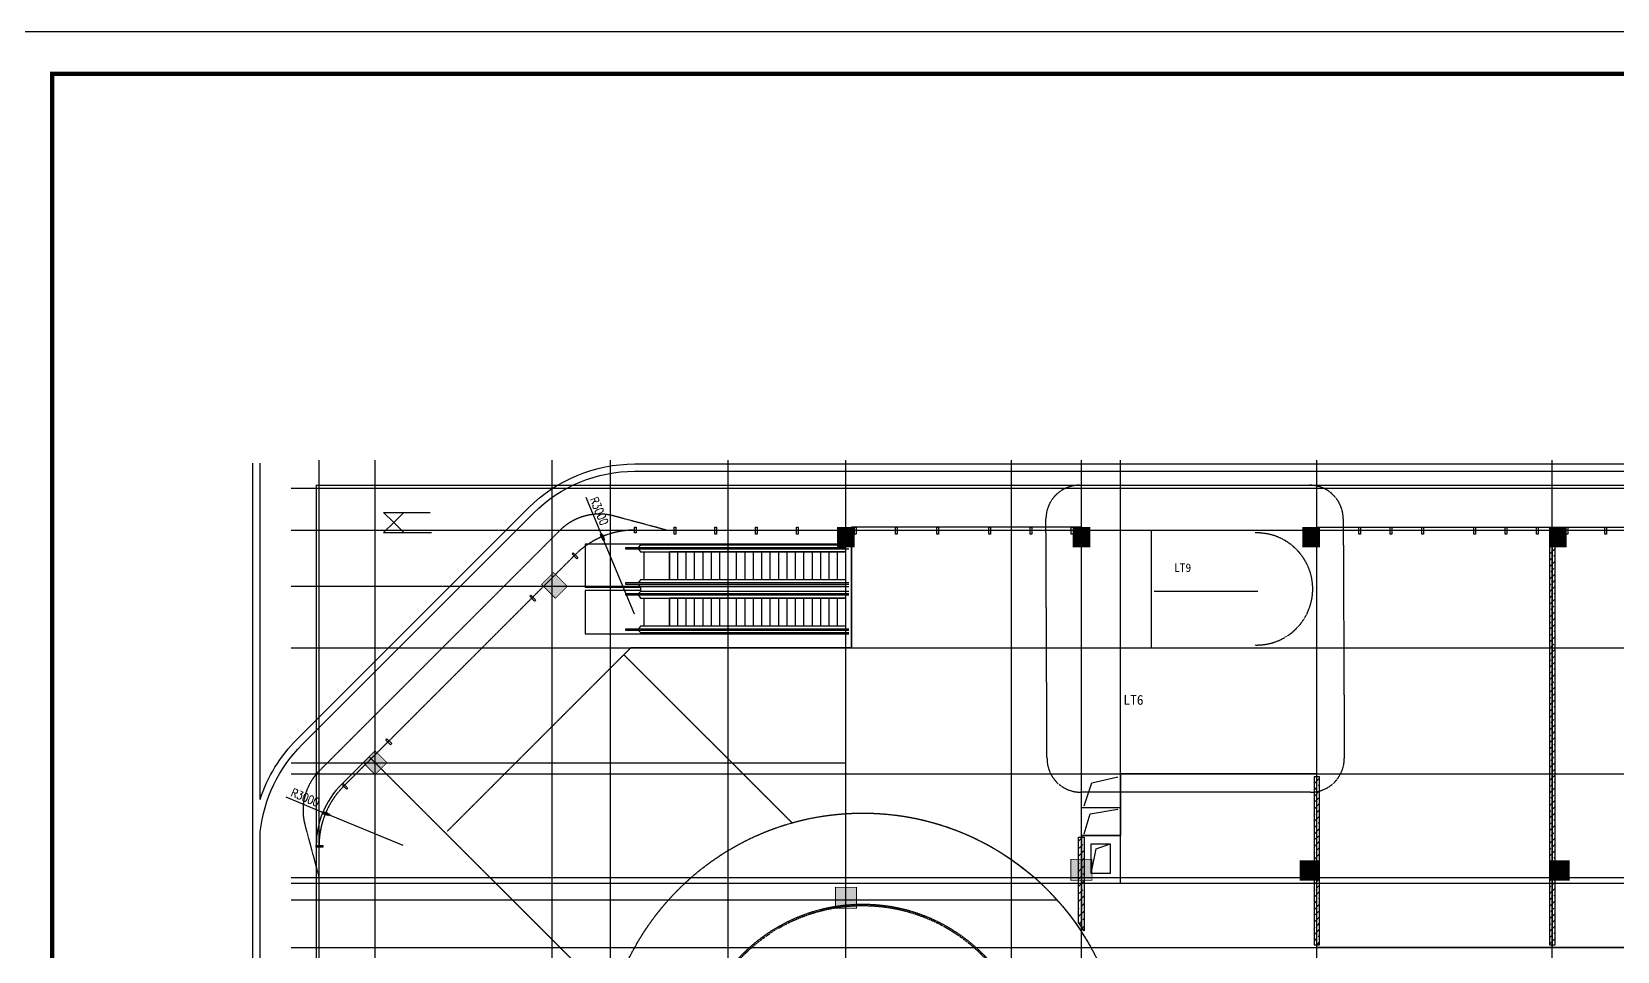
# Model space of a CAD drawing. Extents: x -737978 to 768813, y -372247 to 1140308.
# Drawn here: x -532002 to -475432, y -103630 to -70811 of the extents above; entities that cross this region are included whole.
import ezdxf

# ---------------------------------------------------------------- set-up
doc = ezdxf.new("R2010")
doc.units = 0
doc.header["$LTSCALE"] = 10
doc.header["$MEASUREMENT"] = 0
doc.linetypes.add('DASH', pattern=[0.35, 0.25, -0.1])
doc.linetypes.add('DOTE', pattern=[2.42, 2, -0.2, 0.02, -0.2])
doc.layers.get('0').update_dxf_attribs({"linetype": 'CONTINUOUS'})
doc.layers.get('Defpoints').update_dxf_attribs({"linetype": 'CONTINUOUS'})
for name, color, linetype in [('0-填充墙', 8, 'CONTINUOUS'), ('0-填充边线', 7, 'CONTINUOUS'), ('A-ANNO-DIMS', 93, 'CONTINUOUS'), ('A-ANNO-IDEN', 3, 'CONTINUOUS'), ('A-ANNO-TEXT', 7, 'CONTINUOUS'), ('A-FLOR-GRND', 2, 'CONTINUOUS'), ('A-INSU', 21, 'CONTINUOUS'), ('C-B', 7, 'CONTINUOUS'), ('C-KZ', 2, 'CONTINUOUS'), ('C-Z-HATCH', 253, 'CONTINUOUS'), ('C座外围门窗1f$0$G-0-XREF', 2, 'CONTINUOUS'), ('DIM_ELEV', 3, 'CONTINUOUS'), ('DIM_LEAD', 3, 'CONTINUOUS'), ('DOTE', 1, 'DOTE'), ('PUB_TITLE', 4, 'CONTINUOUS'), ('STAIR', 2, 'CONTINUOUS')]:
    doc.layers.add(name, color=color, linetype=linetype)
doc.layers.add('0-面积', color=2, linetype='CONTINUOUS', plot=False)
doc.styles.add('_TCH_DIM_T3', font='SIMPLEX.shx', dxfattribs={"width": 0.8, "bigfont": 'GBCBIG.shx'})
doc.styles.add('_TCH_DYN', font='')
doc.styles.get('_TCH_DYN').set_extended_font_data('SimSun')
doc.dimstyles.new('_TCH_ARCH', dxfattribs={"dimtxt": 3.5, "dimasz": 1, "dimexe": 2.5, "dimexo": 3, "dimgap": 1, "dimtad": 1, "dimtoh": 1, "dimdec": 0, "dimzin": 0, "dimdsep": 46, "dimtxsty": '_TCH_DIM_T3', "dimblk": 'ARCHTICK', "dimcen": 0.09, "dimclrt": 7, "dimadec": 1, "dimazin": 0, "dimtfac": 1, "dimtdec": 0, "dimtix": 1, "dimtmove": 2, "dimatfit": 3, "dimfxl": 1, "dimtolj": 1, "dimtzin": 0, "dimarcsym": 0})

# ---------------------------------------------------------------- blocks, each defined once
blk = doc.blocks.new('纯商业柱网222')
at = {"layer": 'C-Z-HATCH'}
for points in [[(8966638, 122191), (8967062, 121767), (8966638, 121343), (8966214, 121767)], [(8973002, 115827), (8973426, 115403), (8972931, 114908), (8972507, 115333)], [(8961438, 105342), (8962188, 105342), (8962188, 104592), (8961438, 104592)], [(8974338, 105267), (8975038, 105267), (8975038, 104667), (8974338, 104667)], [(8962438, 96942), (8963188, 96942), (8963188, 96192), (8962438, 96192)], [(8974338, 96867), (8975038, 96867), (8975038, 96267), (8974338, 96267)], [(8962438, 88767), (8963138, 88767), (8963138, 88067), (8962438, 88067)], [(8974338, 88667), (8975038, 88667), (8975038, 88067), (8974338, 88067)], [(8962438, 79867), (8963138, 79867), (8963138, 79167), (8962438, 79167)], [(8974338, 79867), (8975038, 79867), (8975038, 79267), (8974338, 79267)]]:
    blk.add_hatch(color=251, dxfattribs=at).paths.add_polyline_path(points)
at = {"layer": 'C-KZ', "const_width": 30}
for points in [[(8966638, 122191), (8967062, 121767), (8966638, 121343), (8966214, 121767)], [(8973002, 115827), (8973426, 115403), (8972931, 114908), (8972507, 115333)], [(8961438, 105342), (8962188, 105342), (8962188, 104592), (8961438, 104592)], [(8974338, 105267), (8975038, 105267), (8975038, 104667), (8974338, 104667)], [(8962438, 96942), (8963188, 96942), (8963188, 96192), (8962438, 96192)], [(8974338, 96867), (8975038, 96867), (8975038, 96267), (8974338, 96267)], [(8962438, 88767), (8963138, 88767), (8963138, 88067), (8962438, 88067)], [(8974338, 88667), (8975038, 88667), (8975038, 88067), (8974338, 88067)], [(8962438, 79867), (8963138, 79867), (8963138, 79167), (8962438, 79167)], [(8974338, 79867), (8975038, 79867), (8975038, 79267), (8974338, 79267)]]:
    blk.add_lwpolyline(points, close=True, dxfattribs=at)
blk = doc.blocks.new('_ArchTick')
at = {"color": 0, "linetype": 'ByBlock', "const_width": 0.4}
blk.add_lwpolyline([(-0.5, -0.5), (0.5, 0.5)], dxfattribs=at)
blk = doc.blocks.new('*D203')
at = {"layer": 'A-ANNO-DIMS', "color": 0, "lineweight": -2, "transparency": 16777216}
for p in [(-522931, -98122), (-518751, -99858)]:
    blk.add_line(p, (-521522, -98707), dxfattribs=at)
at = {"layer": 'Defpoints', "color": 0, "transparency": 16777216}
for p in [(-521522, -98707), (-518751, -99858)]:
    blk.add_point(p, dxfattribs=at)
at = {"layer": 'A-ANNO-DIMS', "color": 0, "lineweight": -2, "transparency": 16777216, "xscale": 120, "yscale": 120, "zscale": 120, "rotation": 337.4419516631532}
blk.add_blockref('_ArchTick', (-521522, -98707), dxfattribs=at)
at = {"layer": 'A-ANNO-DIMS', "color": 7, "transparency": 16777216, "insert": (-522241, -98138), "char_height": 300, "attachment_point": 5, "rotation": 337.442, "style": '_TCH_DIM_T3'}
blk.add_mtext('\\A1;R3000', dxfattribs=at)
blk = doc.blocks.new('*D204')
at = {"layer": 'A-ANNO-DIMS', "color": 0, "lineweight": -2, "transparency": 16777216}
for p in [(-512233, -87421), (-510491, -91598)]:
    blk.add_line(p, (-511646, -88829), dxfattribs=at)
at = {"layer": 'Defpoints', "color": 0, "transparency": 16777216}
for p in [(-511646, -88829), (-510491, -91598)]:
    blk.add_point(p, dxfattribs=at)
at = {"layer": 'A-ANNO-DIMS', "color": 0, "lineweight": -2, "transparency": 16777216, "xscale": 120, "yscale": 120, "zscale": 120, "rotation": 292.6355881124466}
blk.add_blockref('_ArchTick', (-511646, -88829), dxfattribs=at)
at = {"layer": 'A-ANNO-DIMS', "color": 7, "transparency": 16777216, "insert": (-511755, -87918), "char_height": 300, "attachment_point": 5, "rotation": 292.6356, "style": '_TCH_DIM_T3'}
blk.add_mtext('\\A1;R3000', dxfattribs=at)

msp = doc.modelspace()

# ---------------------------------------------------------------- hatches: boundary and pattern name
at = {"layer": '0-填充墙'}
h = msp.add_hatch(dxfattribs=at)
h.set_pattern_fill('ANSI33', color=256, scale=100, style=0)
h.set_pattern_definition([(45, (0, 0), (-224.5064, 224.5064), []), (45, (224.5, 0), (-224.5064, 224.5064), [158.75, -79.375])])
h.paths.add_polyline_path([(-477651.1, -89198.4), (-477851.1, -89198.4), (-477851.1, -103398.4), (-477651.1, -103398.4)])
h = msp.add_hatch(dxfattribs=at)
h.set_pattern_fill('ANSI33', color=256, scale=100, style=0)
h.set_pattern_definition([(45, (-8400, -8200), (-224.5064, 224.5064), []), (45, (-8175.5, -8200), (-224.5064, 224.5064), [158.75, -79.375])])
h.paths.add_polyline_path([(-486051.1, -97398.4), (-486251.1, -97398.4), (-486251.1, -103398.4), (-486051.1, -103398.4)])
h = msp.add_hatch(dxfattribs=at)
h.set_pattern_fill('ANSI33', color=256, scale=120, style=0)
h.set_pattern_definition([(45, (0, 0), (-269.40768, 269.40768), []), (45, (269.4, 0), (-269.40768, 269.40768), [190.5, -95.25])])
edge = h.paths.add_edge_path()
edge.add_arc((-502351.1, -107998.4), 9400, 32.81492, 35.00031)
edge.add_line((-494651.1, -102606.7), (-494651.1, -99558.4))
edge.add_line((-494651.1, -99558.4), (-494451.1, -99558.4))
edge.add_line((-494451.1, -99558.4), (-494451.1, -102904.3))

# ---------------------------------------------------------------- linework, layer by layer
for points in [[(-512683.2, -89406.4), (-512541.8, -89547.8)], [(-521751.1, -105298.4), (-521751.1, -99858.3)]]:
    msp.add_lwpolyline(points)
for points in [[(-477651.1, -89198.4), (-477851.1, -89198.4), (-477851.1, -103398.4), (-477651.1, -103398.4)], [(-486051.1, -97398.4), (-486251.1, -97398.4), (-486251.1, -103398.4), (-486051.1, -103398.4)]]:
    msp.add_lwpolyline(points, close=True, dxfattribs=at)
msp.add_lwpolyline([(-494451.1, -102904.3, 0.0095359), (-494651.1, -102606.7), (-494651.1, -99558.4), (-494451.1, -99558.4)], format="xyb", close=True, dxfattribs=at)
at = {"layer": '0-填充边线'}
msp.add_lwpolyline([(-494201.1, -100848.4), (-494201.1, -99798.4), (-493521.1, -99798.4), (-493521.1, -100848.4)], close=True, dxfattribs=at)
msp.add_lwpolyline([(-494201.1, -100848.4), (-494025.5, -99972.4), (-493521.1, -99798.4)], dxfattribs=at)
at = {"layer": '0-面积'}
for points in [[(-510876.9, -93044.8), (-504872.8, -99046.8, -0.3285006), (-494551.1, -102933.8), (-494551.1, -88498.4), (-502751.1, -88498.4), (-502751.1, -92798.4), (-510630.5, -92798.4)], [(-521851.1, -114698.4), (-521751.1, -114798.4), (-510151.1, -114798.4), (-509408.2, -114055.4, -0.2540525), (-511273.7, -105375.9), (-519963.2, -96686.4), (-520943.1, -97666.3, 0.1989124), (-521851.1, -99858.3)], [(-486151.1, -103498.4), (-486151.1, -97298.4), (-493151.1, -97298.4), (-493151.1, -99498.4), (-494551.1, -99498.4), (-494551.1, -102933.8, -0.0177054), (-494212.3, -103498.4)]]:
    msp.add_lwpolyline(points, format="xyb", close=True, dxfattribs=at)
for points in [[(-486151.1, -88498.4), (-477751.1, -88498.4), (-477751.1, -103498.4), (-486151.1, -103498.4)], [(-477751.1, -88498.4), (-469351.1, -88498.4), (-469351.1, -103498.4), (-477751.1, -103498.4)]]:
    msp.add_lwpolyline(points, close=True, dxfattribs=at)
at = {"layer": 'A-ANNO-IDEN', "linetype": 'DASH', "ltscale": 5}
msp.add_lwpolyline([(-486799.7, -97950.4), (-494578.7, -97950.4, -0.4142136), (-495778.7, -96750.4), (-495816.8, -88196.3, -0.4142136), (-494616.8, -86996.3), (-486410.5, -86996.3, -0.4142136), (-485210.5, -88196.3), (-485172.4, -96750.4, -0.4142136), (-486372.4, -97950.4), (-486799.7, -97950.4)], format="xyb", dxfattribs=at)
at = {"layer": 'A-FLOR-GRND'}
for points in [[(-524111.1, -99858.3), (-524111.1, -86213.5)], [(-523851.1, -98209.2), (-523851.1, -86213.5)], [(-523851.1, -123898.4), (-523851.1, -119558.4), (-523851.1, -113038.4), (-523851.1, -99358.9)], [(-524111.1, -123898.4), (-524111.1, -119558.4), (-524111.1, -113038.4), (-524111.1, -99858.3)]]:
    msp.add_lwpolyline(points, dxfattribs=at)
for points in [[(-523851.1, -98209.2, -0.1187163), (-522541.2, -96068.2), (-514281.3, -87808.3, -0.1989124), (-510491.2, -86238.4), (-426467.6, -86238.4), (-417995.8, -89238.4), (-403351.1, -89238.4, -0.305572), (-400051.1, -91462.9, -0.2966097)], [(-523851.1, -99358.9, -0.1684333), (-522357.4, -96252), (-514097.4, -87992.1, -0.1989124), (-510491.2, -86498.4), (-426512.2, -86498.4), (-418040.5, -89498.4), (-403351.1, -89498.4, -0.4142136), (-400051.1, -92798.4, -0.2966097)]]:
    msp.add_lwpolyline(points, format="xyb", dxfattribs=at)
at = {"layer": 'A-INSU', "color": 8, "linetype": 'DASH', "ltscale": 2}
msp.add_circle((-502351.1, -107998.4), 6000, dxfattribs=at)
at = {"layer": 'C-B', "linetype": 'DASH', "ltscale": 5, "const_width": 50}
msp.add_lwpolyline([(-521851.1, -123898.4), (-521851.1, -86998.4), (-402051.1, -86998.4), (-402051.1, -123898.4)], close=True, dxfattribs=at)
at = {"layer": 'C-B', "color": 8}
for points in [[(-494451.1, -98438.4), (-494178.5, -97611.8), (-493251.1, -97398.4)], [(-494451.1, -99438.4), (-494238, -98724.1), (-493251.1, -98558.4)]]:
    msp.add_lwpolyline(points, dxfattribs=at)
at = {"layer": 'C-B', "color": 8, "linetype": 'DASH'}
msp.add_arc((-488298.1, -90698.4), 2000.7, 268.48054, 91.51946, dxfattribs=at)
at = {"layer": 'C座外围门窗1f$0$G-0-XREF'}
for points in [[(-511617.7, -88974.8), (-511710.1, -88753.3), (-511654.7, -88730.2), (-511562.3, -88951.7)], [(-510491.2, -88698.4), (-510491.2, -88498.4), (-510431.2, -88498.4), (-510431.2, -88698.4)], [(-509081.2, -88738.4), (-509081.2, -88498.4), (-509021.2, -88498.4), (-509021.2, -88738.4)], [(-507631.1, -88738.4), (-507631.1, -88498.4), (-507571.1, -88498.4), (-507571.1, -88738.4)], [(-506181.1, -88738.4), (-506181.1, -88498.4), (-506121.1, -88498.4), (-506121.1, -88738.4)], [(-504711.1, -88738.4), (-504711.1, -88498.4), (-504651.1, -88498.4), (-504651.1, -88738.4)], [(-502651.1, -88738.4), (-502651.1, -88498.4), (-502591.1, -88498.4), (-502591.1, -88738.4)], [(-501181.1, -88738.4), (-501181.1, -88498.4), (-501121.1, -88498.4), (-501121.1, -88738.4)], [(-499711.1, -88738.4), (-499711.1, -88498.4), (-499651.1, -88498.4), (-499651.1, -88738.4)], [(-497851.1, -88738.4), (-497851.1, -88498.4), (-497791.1, -88498.4), (-497791.1, -88738.4)], [(-496381.1, -88738.4), (-496381.1, -88498.4), (-496321.1, -88498.4), (-496321.1, -88738.4)], [(-494911.1, -88738.4), (-494911.1, -88498.4), (-494851.1, -88498.4), (-494851.1, -88738.4)], [(-484651.1, -88738.4), (-484651.1, -88498.4), (-484591.1, -88498.4), (-484591.1, -88738.4)], [(-483531.1, -88738.4), (-483531.1, -88498.4), (-483471.1, -88498.4), (-483471.1, -88738.4)], [(-482411.1, -88738.4), (-482411.1, -88498.4), (-482351.1, -88498.4), (-482351.1, -88738.4)], [(-480551.1, -88738.4), (-480551.1, -88498.4), (-480491.1, -88498.4), (-480491.1, -88738.4)], [(-479431.1, -88738.4), (-479431.1, -88498.4), (-479371.1, -88498.4), (-479371.1, -88738.4)], [(-478311.1, -88738.4), (-478311.1, -88498.4), (-478251.1, -88498.4), (-478251.1, -88738.4)], [(-477251.1, -88738.4), (-477251.1, -88498.4), (-477191.1, -88498.4), (-477191.1, -88738.4)], [(-475881.1, -88738.4), (-475881.1, -88498.4), (-475821.1, -88498.4), (-475821.1, -88738.4)], [(-512556, -89618.5), (-512725.7, -89448.8), (-512683.2, -89406.4), (-512513.5, -89576.1)], [(-514066.1, -91128.6), (-514235.8, -90958.9), (-514193.4, -90916.5), (-514023.7, -91086.2)], [(-519199.7, -96262.2), (-519369.4, -96092.5), (-519327, -96050.1), (-519157.2, -96219.8)], [(-520775.8, -97838.2), (-520943.1, -97666.3), (-520900.7, -97623.8), (-520733.4, -97795.8)], [(-521404.9, -98791.5), (-521626.6, -98699.7), (-521603.7, -98644.3), (-521381.9, -98736.1)], [(-521611.1, -99918.3), (-521851.1, -99918.3), (-521851.1, -99858.3), (-521611.1, -99858.3)]]:
    msp.add_lwpolyline(points, close=True, dxfattribs=at)
at = {"layer": 'DIM_ELEV'}
for p, q in [((-519088.5, -88326.3), (-519448.5, -87966.3)), ((-519448.5, -87966.3), (-517787.9, -87966.3)), ((-519088.5, -88326.3), (-518728.5, -87966.3)), ((-519088.5, -88326.3), (-519448.5, -88686.3)), ((-519448.5, -88686.3), (-517740.7, -88686.3)), ((-519088.5, -88326.3), (-518728.5, -88686.3))]:
    msp.add_line(p, q, dxfattribs=at)
at = {"layer": 'DOTE'}
for p, q in [((-521751.1, -128998.4), (-521751.1, -86098.4)), ((-519751.1, -110898.4), (-519751.1, -86098.4)), ((-513451.1, -86098.4), (-513451.1, -110898.4)), ((-511351.1, -128998.4), (-511351.1, -86098.4)), ((-507151.1, -128998.4), (-507151.1, -86098.4)), ((-502951.1, -128998.4), (-502951.1, -86098.4)), ((-497051.1, -128998.4), (-497051.1, -86098.4)), ((-494551.1, -128998.4), (-494551.1, -86098.4)), ((-493151.1, -101198.4), (-493151.1, -86098.4)), ((-486151.1, -128998.4), (-486151.1, -86098.4)), ((-477751.1, -128998.4), (-477751.1, -86098.4)), ((-522751.1, -87098.4), (-399851.1, -87098.4)), ((-522751.1, -88598.4), (-399851.1, -88598.4)), ((-520872.4, -97737), (-512612.5, -89477.1)), ((-522751.1, -90598.4), (-502951.1, -90598.4)), ((-522751.1, -92798.4), (-418951.1, -92798.4)), ((-522751.1, -96898.4), (-502951.1, -96898.4)), ((-522751.1, -97298.4), (-444151.1, -97298.4)), ((-522751.1, -100998.4), (-418951.1, -100998.4)), ((-522751.1, -101198.4), (-399851.1, -101198.4)), ((-522751.1, -101798.4), (-495419.3, -101798.4)), ((-522751.1, -103498.4), (-418951.1, -103498.4))]:
    msp.add_line(p, q, dxfattribs=at)
msp.add_lwpolyline([(-509351.1, -88598.4), (-511230.3, -88094.9, 0.2679492), (-513162.2, -88612.5), (-521737, -97187.3, 0.2679492), (-522254.6, -99119.2), (-521751.1, -100998.4)], format="xyb", dxfattribs=at)
for points in [[(-502751.1, -92798.4), (-502751.1, -88598.4)], [(-492051.1, -92798.4), (-492051.1, -88598.4)], [(-517170.2, -99338), (-510630.5, -92798.4)], [(-510876.9, -93044.8), (-504874.4, -99047.2)], [(-519892.5, -96757.1), (-511273.7, -105375.9)], [(-494551.1, -98498.4), (-493151.1, -98498.4)], [(-494551.1, -99498.4), (-493151.1, -99498.4)]]:
    msp.add_lwpolyline(points, dxfattribs=at)
for radius in [9300, 9300, 6050]:
    msp.add_circle((-502351.1, -107998.4), radius, dxfattribs=at)
for centre, start, end in [((-510491.2, -91598.4), 90, 135), ((-518751.1, -99858.3), 135, 180)]:
    msp.add_arc(centre, 3000, start, end, dxfattribs=at)
at = {"layer": 'PUB_TITLE'}
msp.add_lwpolyline([(-535025.1, -159910.6), (-377375.1, -159910.6), (-377375.1, -70810.6), (-535025.1, -70810.6)], close=True, dxfattribs=at)
at = {"layer": 'PUB_TITLE', "const_width": 150}
msp.add_lwpolyline([(-531275.1, -158410.6), (-378875.1, -158410.6), (-378875.1, -72310.6), (-531275.1, -72310.6)], close=True, dxfattribs=at)
at = {"layer": 'STAIR'}
for p, q in [((-502951.1, -89100.4), (-512251.1, -89100.4)), ((-512251.1, -89100.4), (-512251.1, -90648.4)), ((-510806.6, -89275.4), (-510806.6, -89215.4)), ((-510806.6, -89215.4), (-502951.1, -89215.4)), ((-502851.1, -89275.4), (-510806.6, -89275.4)), ((-510356.6, -89215.4), (-510270.6, -89129.4)), ((-510356.6, -89275.4), (-510283.9, -89374.4)), ((-510283.9, -89374.4), (-502951.1, -89374.4)), ((-510270.6, -89129.4), (-502951.1, -89129.4)), ((-510151.1, -90374.4), (-510151.1, -89374.4)), ((-502951.1, -89374.4), (-509251.1, -89374.4)), ((-509251.1, -90374.4), (-509251.1, -89374.4)), ((-509251.1, -89374.4), (-509251.1, -90374.4)), ((-508951.1, -90374.4), (-508951.1, -89374.4)), ((-508651.1, -90374.4), (-508651.1, -89374.4)), ((-508351.1, -90374.4), (-508351.1, -89374.4)), ((-508051.1, -90374.4), (-508051.1, -89374.4)), ((-507751.1, -90374.4), (-507751.1, -89374.4)), ((-507451.1, -90374.4), (-507451.1, -89374.4)), ((-507151.1, -90374.4), (-507151.1, -89374.4)), ((-506851.1, -90374.4), (-506851.1, -89374.4)), ((-506551.1, -90374.4), (-506551.1, -89374.4)), ((-506251.1, -90374.4), (-506251.1, -89374.4)), ((-505951.1, -90374.4), (-505951.1, -89374.4)), ((-505651.1, -90374.4), (-505651.1, -89374.4)), ((-505351.1, -90374.4), (-505351.1, -89374.4)), ((-505051.1, -90374.4), (-505051.1, -89374.4)), ((-504751.1, -90374.4), (-504751.1, -89374.4)), ((-504451.1, -90374.4), (-504451.1, -89374.4)), ((-504151.1, -90374.4), (-504151.1, -89374.4)), ((-503851.1, -90374.4), (-503851.1, -89374.4)), ((-503551.1, -90374.4), (-503551.1, -89374.4)), ((-503251.1, -90374.4), (-503251.1, -89374.4)), ((-502951.1, -90374.4), (-502951.1, -89374.4)), ((-510806.6, -90533.4), (-510806.6, -90473.4)), ((-510806.6, -90473.4), (-502851.1, -90473.4)), ((-510283.9, -90374.4), (-510356.6, -90473.4)), ((-502951.1, -90374.4), (-510283.9, -90374.4)), ((-502951.1, -90374.4), (-509251.1, -90374.4)), ((-510270.6, -90648.4), (-512251.1, -90648.4)), ((-512251.1, -90748.4), (-512251.1, -92296.4)), ((-510270.6, -90748.4), (-512251.1, -90748.4)), ((-502851.1, -90533.4), (-510806.6, -90533.4)), ((-510806.6, -90923.4), (-510806.6, -90863.4)), ((-510806.6, -90863.4), (-502851.1, -90863.4)), ((-502851.1, -90923.4), (-510806.6, -90923.4)), ((-510270.6, -90619.4), (-510356.6, -90533.4)), ((-510356.6, -90863.4), (-510270.6, -90777.4)), ((-510356.6, -90923.4), (-510283.9, -91022.4)), ((-510283.9, -91022.4), (-502951.1, -91022.4)), ((-510270.6, -90777.4), (-510270.6, -90619.4)), ((-502851.1, -90619.4), (-510270.6, -90619.4)), ((-510270.6, -90777.4), (-502851.1, -90777.4)), ((-510151.1, -92022.4), (-510151.1, -91022.4)), ((-502951.1, -91022.4), (-509251.1, -91022.4)), ((-509251.1, -92022.4), (-509251.1, -91022.4)), ((-509251.1, -91022.4), (-509251.1, -92022.4)), ((-508951.1, -92022.4), (-508951.1, -91022.4)), ((-508651.1, -92022.4), (-508651.1, -91022.4)), ((-508351.1, -92022.4), (-508351.1, -91022.4)), ((-508051.1, -92022.4), (-508051.1, -91022.4)), ((-507751.1, -92022.4), (-507751.1, -91022.4)), ((-507451.1, -92022.4), (-507451.1, -91022.4)), ((-507151.1, -92022.4), (-507151.1, -91022.4)), ((-506851.1, -92022.4), (-506851.1, -91022.4)), ((-506551.1, -92022.4), (-506551.1, -91022.4)), ((-506251.1, -92022.4), (-506251.1, -91022.4)), ((-505951.1, -92022.4), (-505951.1, -91022.4)), ((-505651.1, -92022.4), (-505651.1, -91022.4)), ((-505351.1, -92022.4), (-505351.1, -91022.4)), ((-505051.1, -92022.4), (-505051.1, -91022.4)), ((-504751.1, -92022.4), (-504751.1, -91022.4)), ((-504451.1, -92022.4), (-504451.1, -91022.4)), ((-504151.1, -92022.4), (-504151.1, -91022.4)), ((-503851.1, -92022.4), (-503851.1, -91022.4)), ((-503551.1, -92022.4), (-503551.1, -91022.4)), ((-503251.1, -92022.4), (-503251.1, -91022.4)), ((-502951.1, -92022.4), (-502951.1, -91022.4)), ((-491951.1, -90773.4), (-488261.1, -90773.4)), ((-510806.6, -92181.4), (-510806.6, -92121.4)), ((-510806.6, -92121.4), (-502851.1, -92121.4)), ((-502851.1, -92181.4), (-510806.6, -92181.4)), ((-510283.9, -92022.4), (-510356.6, -92121.4)), ((-510270.6, -92267.4), (-510356.6, -92181.4)), ((-502951.1, -92022.4), (-510283.9, -92022.4)), ((-502951.1, -92022.4), (-509251.1, -92022.4)), ((-512251.1, -92296.4), (-502851.1, -92296.4)), ((-502851.1, -92267.4), (-510270.6, -92267.4))]:
    msp.add_line(p, q, dxfattribs=at)

# ---------------------------------------------------------------- block references
at = {"layer": 'C-KZ', "color": 2, "linetype": 'Continuous', "rotation": 90}
msp.add_blockref('纯商业柱网222', (-397984, -9063536.4), dxfattribs=at)

# ---------------------------------------------------------------- texts
at = {"layer": 'A-ANNO-TEXT', "linetype": 'DASH', "style": '_TCH_DYN'}
msp.add_text('LT6', height=350, dxfattribs=at).set_placement((-493050, -94830.8))
at = {"layer": 'DIM_LEAD', "color": 0, "linetype": 'Continuous', "style": '_TCH_DYN'}
msp.add_text('LT9', height=300, dxfattribs=at).set_placement((-491246.4, -90089.4))

# ---------------------------------------------------------------- dimensions: what is measured, and where the dimension line sits
at = {"layer": 'A-ANNO-DIMS'}
for center, mpoint, picture, middle in [((-510491.2, -91598.4), (-511645.8, -88829.5), '*D204', (-511754.8, -87918.4)), ((-518751.1, -99858.3), (-521521.6, -98707.4), '*D203', (-522241, -98137.9))]:
    dim = msp.add_radius_dim(center=center, mpoint=mpoint, dimstyle='_TCH_ARCH', override={"dimtxt": 300, "dimasz": 120, "dimgap": 100}, dxfattribs=at)
    dim.commit()
    dim.dimension.update_dxf_attribs({"geometry": picture, "text_midpoint": middle})

doc.saveas('drawing.dxf')
